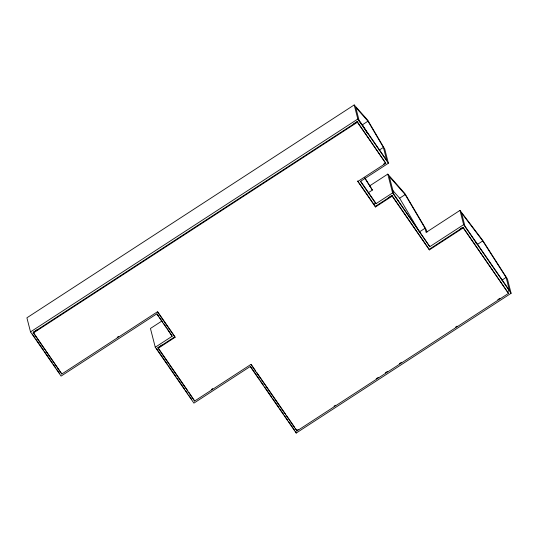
<?xml version="1.0" encoding="UTF-8"?>
<svg xmlns="http://www.w3.org/2000/svg" width="538" height="538" viewBox="0 0 538 538"><rect width="100%" height="100%" fill="white"/><g stroke="black" fill="none" stroke-linecap="round" stroke-linejoin="round"><path stroke-width="0.81" d="M369.458 186.02L387.77 174.11L392.592 192.886L375.894 203.747L360.44 181.4L388.389 163.229L384.771 149.147L367.723 120.169L354.199 104.944L26.9 317.81L30.518 331.892L61.083 376.096L156.719 313.896L172.173 336.243L155.26 347.239L193.915 403.13L250.197 366.526L296.203 433.056L511.1 293.291L507.435 279.027L482.532 240.136L459.977 210.392L426.123 232.403L425.054 228.253L405.181 194.595L389.317 176.572L393.85 194.231L429.788 246.673L463.635 224.662L459.977 210.392M30.518 331.892L357.817 119.026L354.199 104.944M33.168 332.336L37.33 329.626M353.52 123.982L356.99 121.722M463.063 227.325L463.211 227.89L429.358 249.908L429.21 249.336L463.063 227.325L508.484 293.371L296.922 430.965L250.916 364.434L194.635 401.039L158.165 348.301L175.079 337.306L157.439 311.805L61.809 374.004L33.423 332.955L33.275 332.383L357.239 121.689L385.773 163.303L357.831 181.474L375.463 206.975L392.162 196.121L392.014 195.55L375.316 206.41L375.463 206.975M33.423 332.955L357.387 122.254L357.239 121.689M358.53 120.404L362.424 124.782L367.979 121.171L383.406 147.392L386.735 160.364L359.075 120.371L355.746 107.398L367.979 121.171M379.236 150.102L383.406 147.392M117.21 337.306L118.622 336.391M383.533 164.097L385.625 162.732M161.709 321.132L150.438 328.462L155.26 347.239M368.214 192.786L372.383 190.075L364.946 177.93M373.614 204.339L375.699 202.987L360.716 181.319M157.91 347.683L162.079 344.972M388.295 197.849L391.765 195.59M158.165 348.301L158.017 347.736L174.931 336.734L175.079 337.306M392.511 190.129L399.62 198.206L405.181 194.595M425.054 228.253L419.499 231.865L399.62 198.206M211.373 389.492L212.779 388.57M460.037 229.168L462.815 227.359M477.179 244.555L482.741 240.943L506.117 277.447L509.452 290.433L507.368 291.784M501.947 280.157L506.117 277.447M296.922 430.965L296.781 430.393L298.186 429.479M334.031 406.163L335.436 405.249M376.203 378.739L378.308 377.367M385.342 372.794L387.447 371.422M399.398 363.654L401.503 362.282M455.625 327.084L457.031 326.169M497.798 299.659L499.91 298.287M387.77 174.11L404.926 193.599L426.419 230.002L426.964 232.12M482.741 240.943L461.564 213.021L464.899 226.007L509.452 290.433M475.168 241.898L476.17 243.23M463.635 224.662L511.1 293.291M463.211 227.89L508.484 293.371M357.817 119.026L388.389 163.229M357.387 122.254L385.773 163.303M392.592 192.886L429.788 246.673M392.014 195.55L429.21 249.336M392.162 196.121L429.358 249.908M375.316 206.41L357.683 180.909L357.831 181.474M251.138 364.394L255.684 370.971M256.639 372.357L285.792 414.502M286.747 415.881L294.387 426.937M295.349 428.322L296.781 430.393M250.479 366.452L259.484 379.478M260.432 380.85L263.27 384.959M264.696 387.017L271.804 397.293M272.753 398.665L278.913 407.575M279.861 408.947L283.654 414.428M284.602 415.8L287.447 419.916M288.395 421.281L294.555 430.192M157.661 311.764L173.37 334.481M173.835 335.154L174.568 336.21M156.995 313.815L158.865 316.526M159.799 317.877L162.611 321.939M163.545 323.298L166.356 327.36M167.291 328.711L172.173 336.243M158.017 347.736L187.856 390.884M188.804 392.249L194.635 401.039M156.524 348.584L167.486 364.434M168.434 365.813L176.06 376.842M177.015 378.214L184.642 389.243M185.59 390.622L187.977 394.065M188.925 395.443L191.79 399.579M33.275 332.383L61.809 374.004M32.253 333.923L35.111 338.066M36.066 339.444L43.699 350.473M44.654 351.859L52.28 362.888M53.235 364.266L55.622 367.716M56.571 369.095L59.436 373.231M364.703 178.038L372.383 190.075M362.424 124.782L367.427 133.29M375.699 202.987L375.894 203.747M295.799 431.469L296.203 433.056"/></g></svg>
